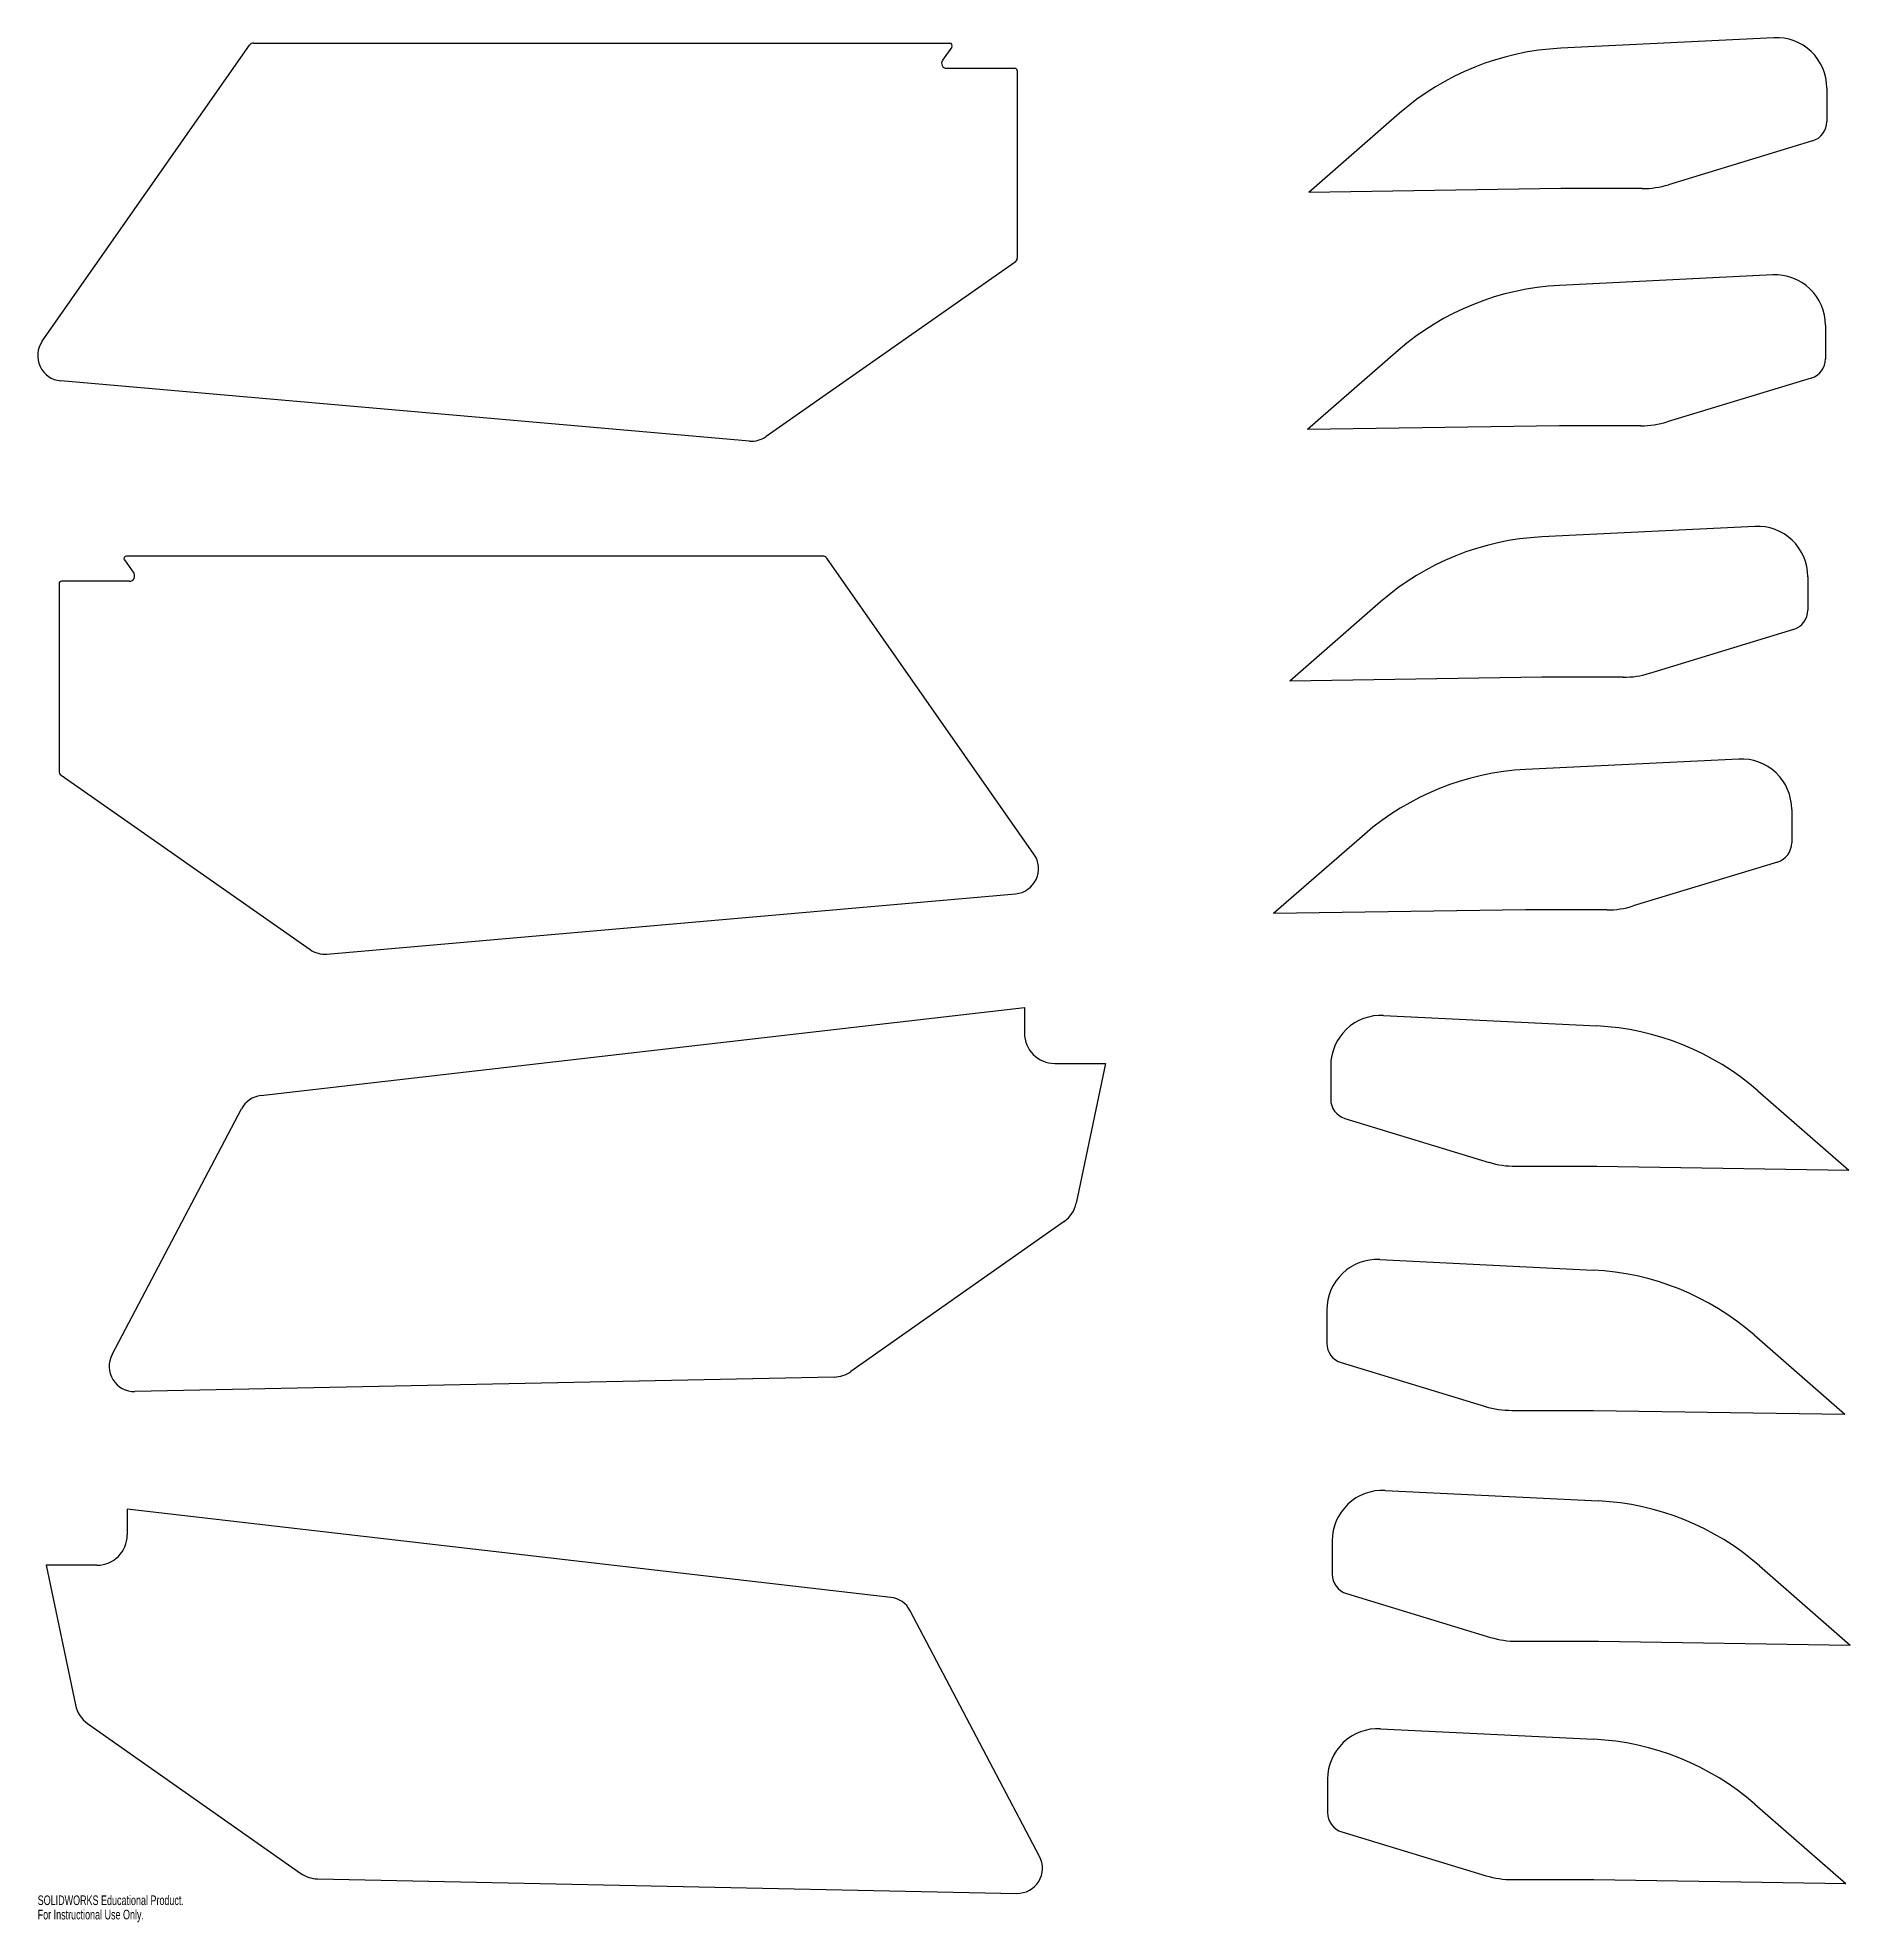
# Model space of a CAD drawing. Header units: inches. Extents: x -16 to 20, y -15.8 to 21.5.
import ezdxf

# ---------------------------------------------------------------- set-up
doc = ezdxf.new("R2010")
doc.units = ezdxf.units.IN
doc.header["$MEASUREMENT"] = 0
doc.styles.add('SLDTEXTSTYLE0', font='TXT', dxfattribs={"width": 0.7})

msp = doc.modelspace()

# ---------------------------------------------------------------- linework, layer by layer
at = {"color": 7, "linetype": 'Continuous'}
for p, q in [((-15.866, 15.516), (-11.754, 21.389)), ((-11.672, 21.431), (2.141, 21.431)), ((2.182, 21.353), (1.997, 21.089)), ((18.496, 21.537), (14.264, 21.328)), ((2.079, 20.931), (3.43, 20.931)), ((3.48, 20.881), (3.48, 17.165)), ((19.545, 20.538), (19.545, 19.874)), ((11.068, 20.04), (9.265, 18.47)), ((19.262, 19.492), (16.402, 18.622)), ((14.265, 18.544), (9.265, 18.47)), ((15.879, 18.544), (14.265, 18.544)), ((3.438, 17.083), (-1.502, 13.624)), ((18.47, 16.831), (14.238, 16.622)), ((19.52, 15.832), (19.52, 15.168)), ((11.042, 15.334), (9.24, 13.764)), ((-1.833, 13.535), (-15.5, 14.731)), ((19.236, 14.786), (16.377, 13.916)), ((14.24, 13.838), (9.24, 13.764)), ((15.853, 13.838), (14.24, 13.838)), ((18.119, 11.843), (13.887, 11.635)), ((-0.381, 11.255), (-14.194, 11.255)), ((-14.235, 11.177), (-14.05, 10.913)), ((3.813, 5.34), (-0.299, 11.213)), ((19.168, 10.844), (19.168, 10.181)), ((-15.533, 10.705), (-15.533, 6.989)), ((-14.132, 10.755), (-15.483, 10.755)), ((10.691, 10.347), (8.888, 8.776)), ((18.885, 9.798), (16.025, 8.928)), ((13.888, 8.851), (8.888, 8.776)), ((15.501, 8.851), (13.888, 8.851)), ((17.798, 7.228), (13.566, 7.019)), ((-15.49, 6.907), (-10.55, 3.448)), ((18.847, 6.229), (18.847, 5.565)), ((10.37, 5.731), (8.567, 4.161)), ((18.564, 5.182), (15.704, 4.313)), ((-10.22, 3.359), (3.447, 4.555)), ((13.567, 4.235), (8.567, 4.161)), ((15.181, 4.235), (13.567, 4.235)), ((-11.528, 0.552), (3.624, 2.3)), ((3.624, 2.3), (3.624, 1.791)), ((10.749, 2.142), (14.981, 1.933)), ((4.224, 1.191), (5.233, 1.191)), ((5.233, 1.191), (4.652, -1.581)), ((9.7, 1.143), (9.7, 0.48)), ((18.178, 0.646), (19.98, -0.925)), ((-14.48, -4.587), (-11.914, 0.288)), ((9.983, 0.097), (12.843, -0.773)), ((13.367, -0.85), (14.98, -0.85)), ((14.98, -0.85), (19.98, -0.925)), ((4.41, -1.948), (0.18, -4.923)), ((10.675, -2.701), (14.907, -2.909)), ((9.625, -3.699), (9.625, -4.363)), ((18.103, -4.197), (19.905, -5.768)), ((9.909, -4.746), (12.769, -5.615)), ((-0.153, -5.032), (-14.027, -5.32)), ((13.292, -5.693), (14.905, -5.693)), ((14.905, -5.693), (19.905, -5.768)), ((10.78, -7.281), (15.012, -7.49)), ((-14.18, -7.656), (-14.18, -8.165)), ((0.973, -9.404), (-14.18, -7.656)), ((9.731, -8.28), (9.731, -8.944)), ((-14.78, -8.765), (-15.789, -8.765)), ((-15.789, -8.765), (-15.207, -11.536)), ((18.208, -8.778), (20.011, -10.348)), ((10.014, -9.326), (12.874, -10.196)), ((3.924, -14.543), (1.358, -9.668)), ((13.397, -10.274), (15.011, -10.274)), ((15.011, -10.274), (20.011, -10.348)), ((-14.965, -11.904), (-10.736, -14.878)), ((10.689, -12.009), (14.921, -12.218)), ((9.639, -13.008), (9.639, -13.672)), ((18.117, -13.506), (19.919, -15.076)), ((9.923, -14.055), (12.783, -14.924)), ((-10.403, -14.987), (3.471, -15.275)), ((13.306, -15.002), (14.919, -15.002)), ((14.919, -15.002), (19.919, -15.076))]:
    msp.add_line(p, q, dxfattribs=at)
for centre, radius, start, end in [((-11.672, 21.331), 0.1, 90, 145), ((2.141, 21.381), 0.05, 325, 90), ((14.523, 16.075), 5.26, 92.8231, 131.0674), ((18.545, 20.538), 1, 0, 92.8231), ((2.079, 21.031), 0.1, 145, 270), ((3.43, 20.881), 0.05, 0, 90), ((19.145, 19.874), 0.4, 286.9132, 0), ((15.879, 20.344), 1.8, 270, 286.9132), ((3.38, 17.165), 0.1, 305, 0), ((18.52, 15.832), 1, 0, 92.8231), ((14.497, 11.369), 5.26, 92.8231, 131.0674), ((-15.456, 15.229), 0.5, 145, 265), ((19.12, 15.168), 0.4, 286.9132, 0), ((15.853, 15.638), 1.8, 270, 286.9132), ((-1.789, 14.034), 0.5, 265, 305), ((14.146, 6.381), 5.26, 92.8231, 131.0674), ((18.168, 10.844), 1, 0, 92.8231), ((-14.194, 11.205), 0.05, 90, 215), ((-0.381, 11.155), 0.1, 35, 90), ((-14.132, 10.855), 0.1, 270, 35), ((-15.483, 10.705), 0.05, 90, 180), ((18.768, 10.181), 0.4, 286.9132, 0), ((15.501, 10.651), 1.8, 270, 286.9132), ((17.847, 6.229), 1, 0, 92.8231), ((-15.433, 6.989), 0.1, 180, 235), ((13.825, 1.766), 5.26, 92.8231, 131.0674), ((3.403, 5.053), 0.5, 275, 35), ((18.447, 5.565), 0.4, 286.9132, 0), ((15.181, 6.035), 1.8, 270, 286.9132), ((-10.264, 3.857), 0.5, 235, 275), ((10.7, 1.143), 1, 87.1769, 180), ((14.722, -3.32), 5.26, 48.9326, 87.1769), ((4.224, 1.791), 0.6, 180, 270), ((-11.471, 0.055), 0.5, 96.5815, 152.2354), ((10.1, 0.48), 0.4, 180, 253.0868), ((13.367, 0.95), 1.8, 253.0868, 270), ((4.064, -1.457), 0.6, 305.1162, 348.151), ((10.625, -3.699), 1, 87.1769, 180), ((14.648, -8.163), 5.26, 48.9326, 87.1769), ((10.025, -4.363), 0.4, 180, 253.0868), ((-14.038, -4.82), 0.5, 152.2354, 271.1907), ((-0.165, -4.432), 0.6, 271.1907, 305.1162), ((13.292, -3.893), 1.8, 253.0868, 270), ((10.731, -8.28), 1, 87.1769, 180), ((14.753, -12.743), 5.26, 48.9326, 87.1769), ((-14.78, -8.165), 0.6, 270, 360), ((10.131, -8.944), 0.4, 180, 253.0868), ((0.915, -9.9), 0.5, 27.7646, 83.4185), ((13.397, -8.474), 1.8, 253.0868, 270), ((-14.62, -11.413), 0.6, 191.849, 234.8838), ((10.639, -13.008), 1, 87.1769, 180), ((14.662, -17.471), 5.26, 48.9326, 87.1769), ((10.039, -13.672), 0.4, 180, 253.0868), ((3.482, -14.775), 0.5, 268.8093, 27.7646), ((-10.391, -14.387), 0.6, 234.8838, 268.8093), ((13.306, -13.202), 1.8, 253.0868, 270)]:
    msp.add_arc(centre, radius, start, end, dxfattribs=at)

# ---------------------------------------------------------------- texts
at = {"color": 7, "linetype": 'Continuous', "char_height": 0.1903, "attachment_point": 1, "style": 'SLDTEXTSTYLE0'}
for s, insert in [('SOLIDWORKS Educational Product.', (-15.956, -15.316)), ('For Instructional Use Only.', (-15.956, -15.601))]:
    msp.add_mtext(s, dxfattribs=dict(at, insert=insert))

doc.saveas('drawing.dxf')
